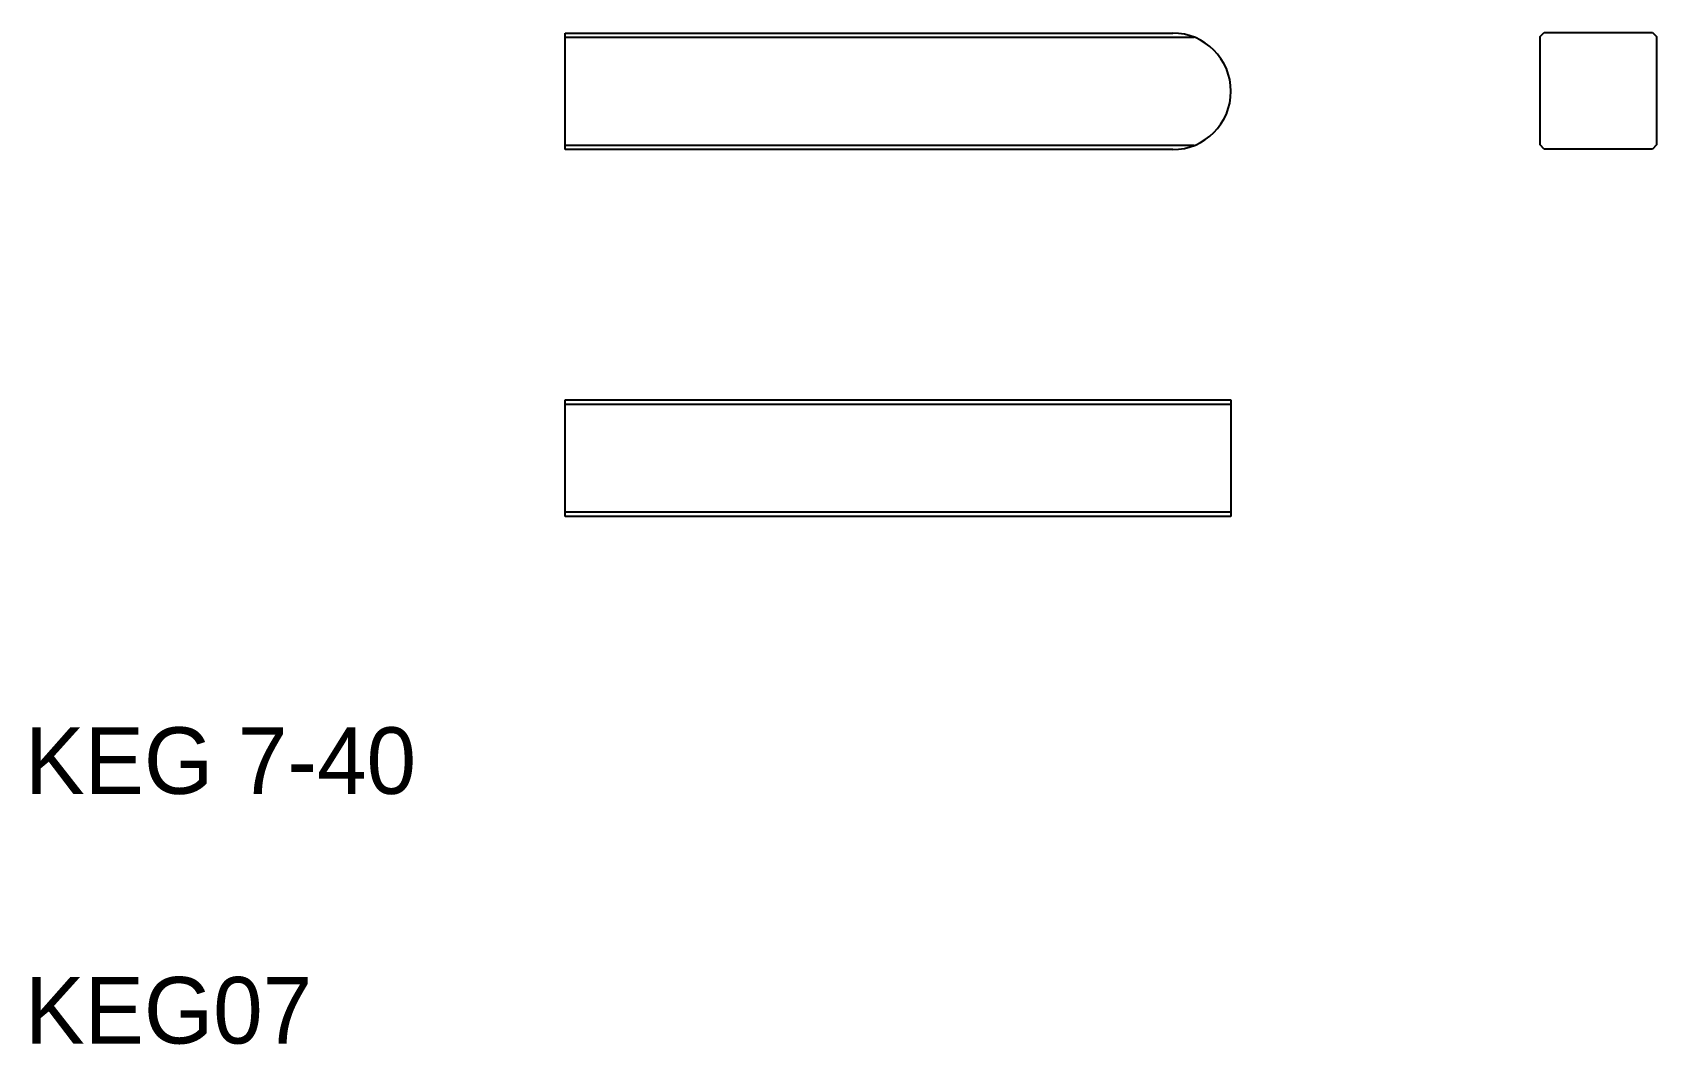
# Model space of a CAD drawing. Extents: x 10.4 to 108, y 9.9 to 70.7.
import ezdxf

# ---------------------------------------------------------------- set-up
doc = ezdxf.new("R2010")
doc.units = 0
doc.layers.get('0').update_dxf_attribs({"linetype": 'CONTINUOUS'})

msp = doc.modelspace()

# ---------------------------------------------------------------- linework, layer by layer
at = {"color": 7, "linetype": 'CONTINUOUS'}
for p, q in [((42.447, 70.708), (78.947, 70.708)), ((42.447, 63.708), (42.447, 70.708)), ((101.018, 70.493), (101.268, 70.743)), ((101.018, 63.993), (101.018, 70.493)), ((101.268, 70.743), (107.768, 70.743)), ((107.768, 70.743), (108.018, 70.493)), ((108.018, 70.493), (108.018, 63.993)), ((78.947, 63.708), (42.447, 63.708)), ((101.268, 63.743), (101.018, 63.993)), ((107.768, 63.743), (101.268, 63.743)), ((108.018, 63.993), (107.768, 63.743)), ((42.447, 48.67), (82.447, 48.67)), ((42.447, 41.67), (42.447, 48.67)), ((82.447, 48.67), (82.447, 41.67)), ((82.447, 41.67), (42.447, 41.67))]:
    msp.add_line(p, q, dxfattribs=at)
at = {"color": 3, "linetype": 'CONTINUOUS'}
for p, q in [((42.447, 70.458), (80.246, 70.458)), ((80.246, 63.958), (42.447, 63.958)), ((42.447, 48.42), (82.447, 48.42)), ((82.447, 41.92), (42.447, 41.92))]:
    msp.add_line(p, q, dxfattribs=at)
at = {"color": 7, "linetype": 'CONTINUOUS'}
for start, end in [(0, 90), (270, 0)]:
    msp.add_arc((78.947, 67.208), 3.5, start, end, dxfattribs=at)

# ---------------------------------------------------------------- texts
for s, p in [('KEG 7-40', (10, 25)), ('KEG07', (10, 10))]:
    msp.add_text(s, height=4, dxfattribs=at).set_placement(p)

doc.saveas('drawing.dxf')
